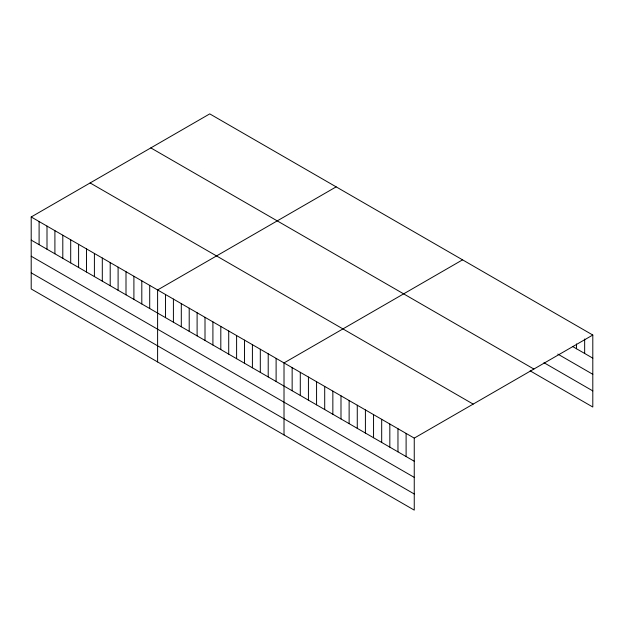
<?xml version="1.0" encoding="UTF-8"?>
<svg xmlns="http://www.w3.org/2000/svg" width="624" height="624" viewBox="0 0 624 624"><rect width="100%" height="100%" fill="white"/><g stroke="black" fill="none" stroke-linecap="round" stroke-linejoin="round"><path stroke-width="0.94" d="M31.2 216.973L414.25 438.118L414.25 510.12L31.2 288.967L31.2 216.973L209.75 113.88L592.8 335.033L592.8 407.027L530.127 370.843M336.157 186.865L157.607 289.949L157.607 361.943M462.563 259.841L284.014 362.926L284.014 434.928M414.25 438.118L592.8 335.033M572.45 346.414L592.8 358.16M557.801 354.081L592.8 374.291M543.964 362.708L592.8 390.905M150.829 147.904L533.879 369.049M90.121 182.949L473.171 404.102M31.2 240.1L414.25 461.245M31.2 256.222L414.25 477.376M31.2 272.844L414.25 493.99M584.657 339.004L584.657 353.465M576.521 343.941L576.521 348.761M406.107 433.423L406.107 456.55M397.964 428.719L397.964 451.846M389.828 424.024L389.828 447.151M381.685 419.32L381.685 442.447M373.55 414.625L373.55 437.752M365.407 409.921L365.407 433.056M357.271 405.226L357.271 428.353M349.128 400.522L349.128 423.657M340.993 395.827L340.993 418.954M332.849 391.123L332.849 414.258M324.706 386.428L324.706 409.555M316.571 381.724L316.571 404.859M308.428 377.029L308.428 400.156M300.292 372.325L300.292 395.46M292.149 367.63L292.149 390.757M276.112 358.371L276.112 381.498M268.211 353.808L268.211 376.935M260.309 349.245L260.309 372.372M252.408 344.682L252.408 367.817M244.507 340.127L244.507 363.254M236.605 335.564L236.605 358.691M228.712 331.001L228.712 354.128M220.81 326.438L220.81 349.565M212.909 321.875L212.909 345.01M205.007 317.32L205.007 340.447M197.106 312.757L197.106 335.884M189.205 308.194L189.205 331.321M181.303 303.631L181.303 326.765M173.41 299.075L173.41 322.202M165.508 294.512L165.508 317.639M149.705 285.386L149.705 308.513M141.804 280.823L141.804 303.958M133.903 276.268L133.903 299.395M126.001 271.705L126.001 294.832M118.1 267.142L118.1 290.269M110.206 262.579L110.206 285.714M102.305 258.024L102.305 281.151M94.403 253.461L94.403 276.588M86.502 248.898L86.502 272.025M78.601 244.335L78.601 267.47M70.699 239.78L70.699 262.907M62.798 235.217L62.798 258.344M54.904 230.654L54.904 253.781M47.003 226.091L47.003 249.218M39.101 221.528L39.101 244.663"/></g></svg>
